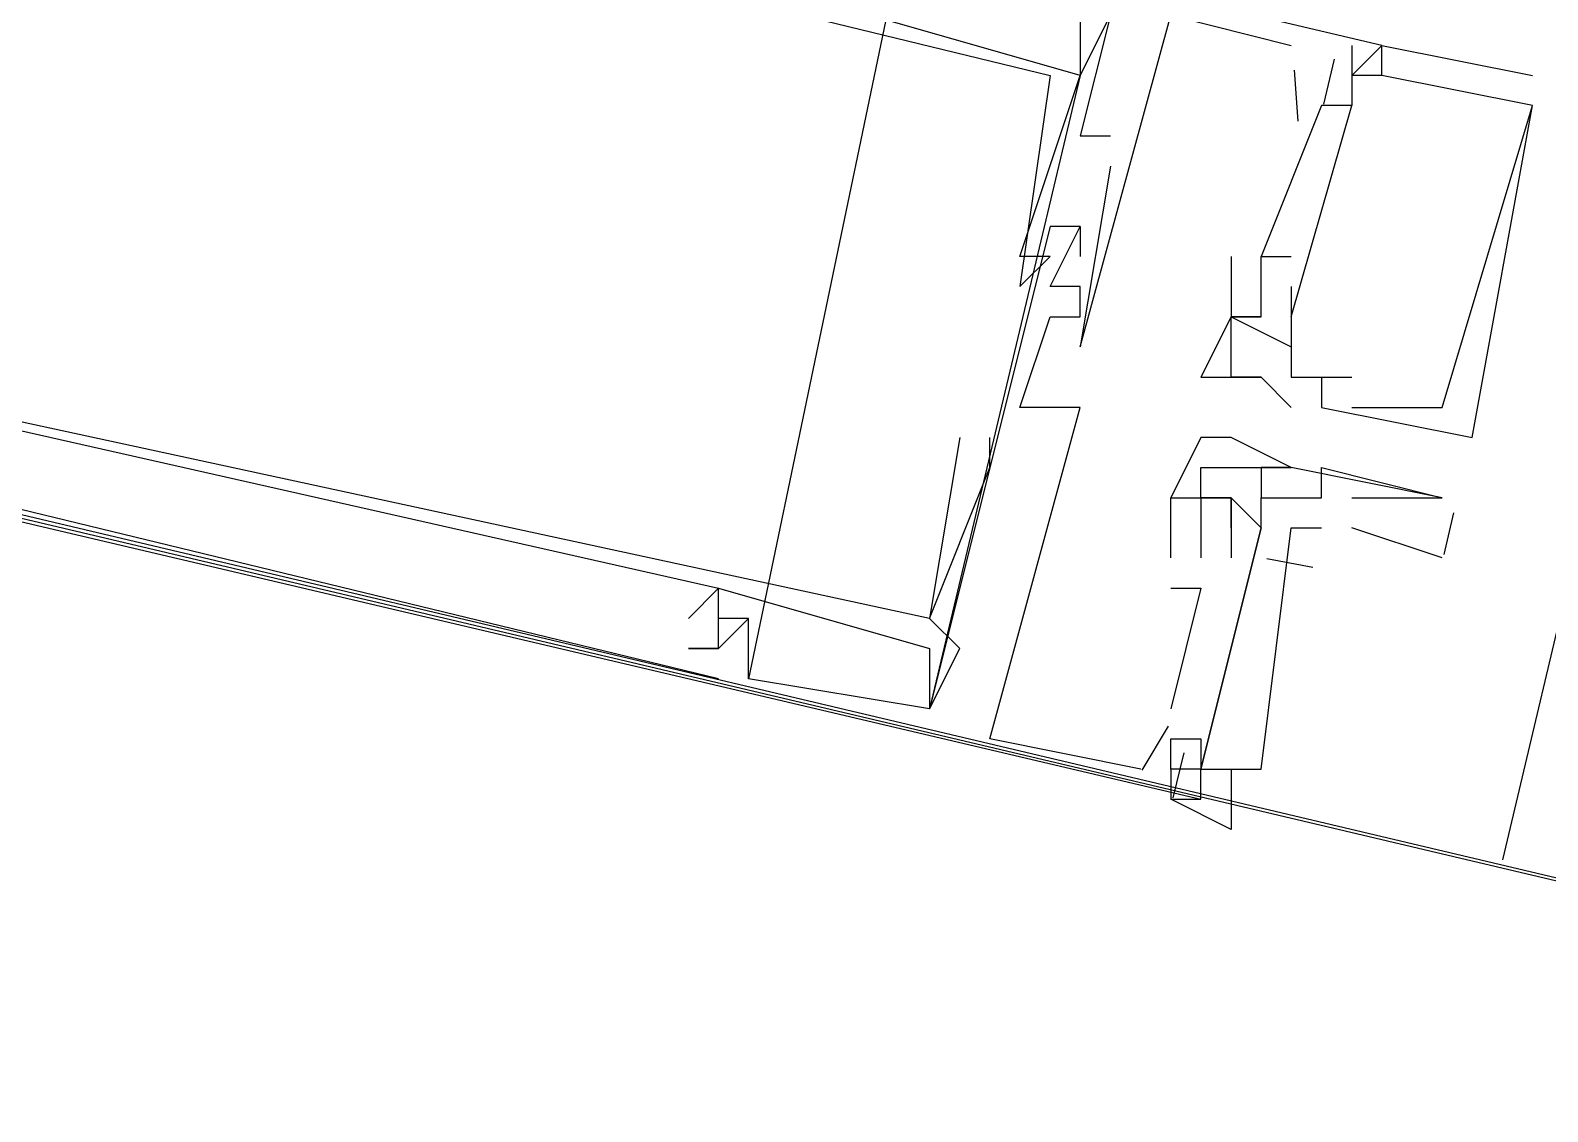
# Model space of a CAD drawing. Header units: feet. Extents: x -84 to 198, y -22 to 181.
# Drawn here: x 123.536 to 124.207, y 111.693 to 112.171 of the extents above; entities that cross this region are included whole.
import ezdxf

# ---------------------------------------------------------------- set-up
doc = ezdxf.new("R2010")
doc.units = ezdxf.units.FT
doc.layers.add('A-LINEA', color=7, linetype='CONTINUOUS')

msp = doc.modelspace()

# ---------------------------------------------------------------- linework, layer by layer
at = {"layer": 'A-LINEA'}
for p, q in [((128.0267, 128.0444), (124.1867, 111.8044)), ((112.6267, 114.5378), (131.1067, 110.1644)), ((114.5733, 114.0711), (127.1067, 111.1111)), ((123.92, 112.2044), (123.8533, 111.8844)), ((123.92, 112.2044), (123.8533, 111.8844)), ((123.92, 112.2044), (123.8533, 111.8844)), ((124.0933, 112.1644), (124.0933, 112.1644)), ((124.0933, 112.1644), (124.0933, 112.1644)), ((124.0933, 112.1644), (124.0933, 112.1644)), ((124.12, 112.1644), (124.12, 112.1644)), ((124.12, 112.1644), (124.12, 112.1644)), ((124.12, 112.1644), (124.12, 112.1644)), ((124.1333, 112.1644), (124.1333, 112.1644)), ((124.1333, 112.1644), (124.1333, 112.1644)), ((124.1333, 112.1644), (124.1333, 112.1644)), ((124.1333, 112.1644), (124.1333, 112.1644)), ((124.1333, 112.1644), (124.1333, 112.1644)), ((124.1333, 112.1644), (124.1333, 112.1644)), ((124.1123, 112.1584), (124.1076, 112.1384)), ((124.1123, 112.1584), (124.1076, 112.1384)), ((124.1123, 112.1584), (124.1076, 112.1384)), ((124, 112.1511), (123.9333, 111.8711)), ((124, 112.1511), (123.9333, 111.8711)), ((124, 112.1511), (123.9333, 111.8711)), ((123.9867, 112.1511), (123.9867, 112.1511)), ((123.9867, 112.1511), (123.9867, 112.1511)), ((123.9867, 112.1511), (123.9867, 112.1511)), ((124, 112.1511), (124, 112.1511)), ((124, 112.1511), (124, 112.1511)), ((124, 112.1511), (124, 112.1511)), ((124, 112.1511), (124, 112.1511)), ((124, 112.1511), (124, 112.1511)), ((124, 112.1511), (124, 112.1511)), ((124.0933, 112.1511), (124.0933, 112.1511)), ((124.0933, 112.1511), (124.0933, 112.1511)), ((124.0933, 112.1511), (124.0933, 112.1511)), ((124.0946, 112.1535), (124.0962, 112.1309)), ((124.0946, 112.1535), (124.0962, 112.1309)), ((124.0946, 112.1535), (124.0962, 112.1309)), ((124.1067, 112.1511), (124.1067, 112.1511)), ((124.1067, 112.1511), (124.1067, 112.1511)), ((124.1067, 112.1511), (124.1067, 112.1511)), ((124.1067, 112.1511), (124.1067, 112.1511)), ((124.1067, 112.1511), (124.1067, 112.1511)), ((124.1067, 112.1511), (124.1067, 112.1511)), ((124.12, 112.1511), (124.12, 112.1511)), ((124.12, 112.1511), (124.12, 112.1511)), ((124.12, 112.1511), (124.12, 112.1511)), ((124.12, 112.1511), (124.12, 112.1511)), ((124.12, 112.1511), (124.12, 112.1511)), ((124.12, 112.1511), (124.12, 112.1511)), ((124.12, 112.1511), (124.12, 112.1511)), ((124.12, 112.1511), (124.12, 112.1511)), ((124.12, 112.1511), (124.12, 112.1511)), ((124.1333, 112.1511), (124.1333, 112.1511)), ((124.1333, 112.1511), (124.1333, 112.1511)), ((124.1333, 112.1511), (124.1333, 112.1511)), ((124.1333, 112.1511), (124.1333, 112.1511)), ((124.1333, 112.1511), (124.1333, 112.1511)), ((124.1333, 112.1511), (124.1333, 112.1511)), ((124.2, 112.1511), (124.2, 112.1511)), ((124.2, 112.1511), (124.2, 112.1511)), ((124.2, 112.1511), (124.2, 112.1511)), ((124.1067, 112.1378), (124.08, 112.0711)), ((124.1067, 112.1378), (124.08, 112.0711)), ((124.1067, 112.1378), (124.08, 112.0711)), ((124.0933, 112.1378), (124.0933, 112.1378)), ((124.0933, 112.0444), (124.12, 112.1378)), ((124.0933, 112.1378), (124.0933, 112.1378)), ((124.0933, 112.0444), (124.12, 112.1378)), ((124.0933, 112.1378), (124.0933, 112.1378)), ((124.0933, 112.0444), (124.12, 112.1378)), ((124.1067, 112.1378), (124.1067, 112.1378)), ((124.1067, 112.1378), (124.1067, 112.1378)), ((124.1067, 112.1378), (124.1067, 112.1378)), ((124.1067, 112.1378), (124.1067, 112.1378)), ((124.1067, 112.1378), (124.1067, 112.1378)), ((124.1067, 112.1378), (124.1067, 112.1378)), ((124.12, 112.1378), (124.12, 112.1378)), ((124.12, 112.1378), (124.12, 112.1378)), ((124.12, 112.1378), (124.12, 112.1378)), ((124.12, 112.1378), (124.12, 112.1378)), ((124.12, 112.1378), (124.12, 112.1378)), ((124.12, 112.1378), (124.12, 112.1378)), ((124.2, 112.1378), (124.2, 112.1378)), ((124.2, 112.1378), (124.2, 112.1378)), ((124.2, 112.1378), (124.2, 112.1378)), ((124.2, 112.1378), (124.2, 112.1378)), ((124.2, 112.1378), (124.2, 112.1378)), ((124.2, 112.1378), (124.2, 112.1378)), ((124, 112.1244), (124, 112.1244)), ((124, 112.1244), (124, 112.1244)), ((124, 112.1244), (124, 112.1244)), ((124.0133, 112.1244), (124.0133, 112.1244)), ((124.0133, 112.1244), (124.0133, 112.1244)), ((124.0133, 112.1244), (124.0133, 112.1244)), ((124.0133, 112.1111), (124.0133, 112.1111)), ((124.0133, 112.1111), (124.0133, 112.1111)), ((124.0133, 112.1111), (124.0133, 112.1111)), ((123.9867, 112.0844), (123.9867, 112.0844)), ((123.9867, 112.0844), (123.9867, 112.0844)), ((123.9867, 112.0844), (123.9867, 112.0844)), ((124, 112.0844), (124, 112.0844)), ((124, 112.0844), (124, 112.0844)), ((124, 112.0844), (124, 112.0844)), ((124, 112.0844), (124, 112.0844)), ((124, 112.0844), (124, 112.0844)), ((124, 112.0844), (124, 112.0844)), ((123.9733, 112.0711), (123.9733, 112.0711)), ((123.9733, 112.0711), (123.9733, 112.0711)), ((123.9733, 112.0711), (123.9733, 112.0711)), ((123.9867, 112.0711), (123.9867, 112.0711)), ((123.9867, 112.0711), (123.9867, 112.0711)), ((123.9867, 112.0711), (123.9867, 112.0711)), ((124, 112.0711), (124, 112.0711)), ((124, 112.0711), (124, 112.0711)), ((124, 112.0711), (124, 112.0711)), ((124.0667, 112.0711), (124.0667, 112.0711)), ((124.0667, 112.0711), (124.0667, 112.0711)), ((124.0667, 112.0711), (124.0667, 112.0711)), ((124.08, 112.0711), (124.08, 112.0711)), ((124.08, 112.0711), (124.08, 112.0711)), ((124.08, 112.0711), (124.08, 112.0711)), ((124.08, 112.0711), (124.08, 112.0711)), ((124.08, 112.0711), (124.08, 112.0711)), ((124.08, 112.0711), (124.08, 112.0711)), ((124.0933, 112.0711), (124.0933, 112.0711)), ((124.0933, 112.0711), (124.0933, 112.0711)), ((124.0933, 112.0711), (124.0933, 112.0711)), ((123.9733, 112.0578), (123.9733, 112.0578)), ((123.9733, 112.0578), (123.9733, 112.0578)), ((123.9733, 112.0578), (123.9733, 112.0578)), ((123.9867, 112.0578), (123.9867, 112.0578)), ((123.9867, 112.0578), (123.9867, 112.0578)), ((123.9867, 112.0578), (123.9867, 112.0578)), ((124, 112.0578), (124, 112.0578)), ((124, 112.0578), (124, 112.0578)), ((124, 112.0578), (124, 112.0578)), ((124.08, 112.0578), (124.08, 112.0578)), ((124.08, 112.0578), (124.08, 112.0578)), ((124.08, 112.0578), (124.08, 112.0578)), ((124.0933, 112.0578), (124.0933, 112.0578)), ((124.0933, 112.0578), (124.0933, 112.0578)), ((124.0933, 112.0578), (124.0933, 112.0578)), ((123.9867, 112.0444), (123.9867, 112.0444)), ((123.9867, 112.0444), (123.9867, 112.0444)), ((123.9867, 112.0444), (123.9867, 112.0444)), ((124, 112.0444), (124, 112.0444)), ((124, 112.0444), (124, 112.0444)), ((124, 112.0444), (124, 112.0444)), ((124.0667, 112.0444), (124.0667, 112.0444)), ((124.0667, 112.0444), (124.0667, 112.0444)), ((124.0667, 112.0444), (124.0933, 112.0311)), ((124.0667, 112.0444), (124.0667, 112.0444)), ((124.0667, 112.0444), (124.0667, 112.0444)), ((124.0667, 112.0444), (124.0667, 112.0444)), ((124.0667, 112.0444), (124.0667, 112.0444)), ((124.0667, 112.0444), (124.0933, 112.0311)), ((124.0667, 112.0444), (124.0667, 112.0444)), ((124.0667, 112.0444), (124.0667, 112.0444)), ((124.0667, 112.0444), (124.0667, 112.0444)), ((124.0667, 112.0444), (124.0667, 112.0444)), ((124.0667, 112.0444), (124.0933, 112.0311)), ((124.0667, 112.0444), (124.0667, 112.0444)), ((124.0667, 112.0444), (124.0667, 112.0444)), ((124.08, 112.0444), (124.08, 112.0444)), ((124.08, 112.0444), (124.08, 112.0444)), ((124.08, 112.0444), (124.08, 112.0444)), ((124.08, 112.0444), (124.08, 112.0444)), ((124.08, 112.0444), (124.08, 112.0444)), ((124.08, 112.0444), (124.08, 112.0444)), ((124.08, 112.0444), (124.08, 112.0444)), ((124.08, 112.0444), (124.08, 112.0444)), ((124.08, 112.0444), (124.08, 112.0444)), ((124.0933, 112.0444), (124.0933, 112.0444)), ((124.0933, 112.0444), (124.0933, 112.0444)), ((124.0933, 112.0444), (124.0933, 112.0444)), ((124.0933, 112.0444), (124.0933, 112.0444)), ((124.0933, 112.0444), (124.0933, 112.0444)), ((124.0933, 112.0444), (124.0933, 112.0444)), ((124.0933, 112.0444), (124.0933, 112.0444)), ((124.0933, 112.0444), (124.0933, 112.0444)), ((124.0933, 112.0444), (124.0933, 112.0444)), ((124, 112.0311), (124, 112.0311)), ((124, 112.0311), (124, 112.0311)), ((124, 112.0311), (124, 112.0311)), ((124.0667, 112.0311), (124.0667, 112.0311)), ((124.0667, 112.0311), (124.0667, 112.0311)), ((124.0667, 112.0311), (124.0667, 112.0311)), ((124.0933, 112.0311), (124.0933, 112.0311)), ((124.0933, 112.0311), (124.0933, 112.0178)), ((124.0933, 112.0311), (124.0933, 112.0311)), ((124.0933, 112.0311), (124.0933, 112.0311)), ((124.0933, 112.0311), (124.0933, 112.0311)), ((124.0933, 112.0311), (124.0933, 112.0178)), ((124.0933, 112.0311), (124.0933, 112.0311)), ((124.0933, 112.0311), (124.0933, 112.0311)), ((124.0933, 112.0311), (124.0933, 112.0311)), ((124.0933, 112.0311), (124.0933, 112.0178)), ((124.0933, 112.0311), (124.0933, 112.0311)), ((124.0933, 112.0311), (124.0933, 112.0311)), ((124.0533, 112.0178), (124.0533, 112.0178)), ((124.0533, 112.0178), (124.0533, 112.0178)), ((124.0533, 112.0178), (124.0533, 112.0178)), ((124.0667, 112.0178), (124.0667, 112.0178)), ((124.0667, 112.0178), (124.0667, 112.0178)), ((124.0667, 112.0178), (124.0667, 112.0178)), ((124.0667, 112.0178), (124.0667, 112.0178)), ((124.0667, 112.0178), (124.0667, 112.0178)), ((124.0667, 112.0178), (124.0667, 112.0178)), ((124.08, 112.0178), (124.08, 112.0178)), ((124.08, 112.0178), (124.08, 112.0178)), ((124.08, 112.0178), (124.08, 112.0178)), ((124.08, 112.0178), (124.08, 112.0178)), ((124.08, 112.0178), (124.08, 112.0178)), ((124.08, 112.0178), (124.08, 112.0178)), ((124.0933, 112.0178), (124.12, 112.0178)), ((124.0933, 112.0178), (124.0933, 112.0178)), ((124.0933, 112.0178), (124.0933, 112.0178)), ((124.0933, 112.0178), (124.0933, 112.0178)), ((124.0933, 112.0178), (124.12, 112.0178)), ((124.0933, 112.0178), (124.0933, 112.0178)), ((124.0933, 112.0178), (124.0933, 112.0178)), ((124.0933, 112.0178), (124.0933, 112.0178)), ((124.0933, 112.0178), (124.12, 112.0178)), ((124.0933, 112.0178), (124.0933, 112.0178)), ((124.0933, 112.0178), (124.0933, 112.0178)), ((124.0933, 112.0178), (124.0933, 112.0178)), ((124.1067, 112.0178), (124.1067, 112.0178)), ((124.1067, 112.0178), (124.1067, 112.0178)), ((124.1067, 112.0178), (124.1067, 112.0178)), ((124.1067, 112.0178), (124.1067, 112.0178)), ((124.1067, 112.0178), (124.1067, 112.0178)), ((124.1067, 112.0178), (124.1067, 112.0178)), ((124.12, 112.0178), (124.12, 112.0178)), ((124.12, 112.0178), (124.12, 112.0178)), ((124.12, 112.0178), (124.12, 112.0178)), ((123.9733, 112.0044), (123.9733, 112.0044)), ((123.9733, 112.0044), (123.9733, 112.0044)), ((123.9733, 112.0044), (123.9733, 112.0044)), ((123.9867, 112.0044), (123.9867, 112.0044)), ((123.9867, 112.0044), (123.9867, 112.0044)), ((123.9867, 112.0044), (123.9867, 112.0044)), ((124, 112.0044), (124, 112.0044)), ((124, 112.0044), (124, 112.0044)), ((124, 112.0044), (124, 112.0044)), ((124.0933, 112.0044), (124.0933, 112.0044)), ((124.0933, 112.0044), (124.0933, 112.0044)), ((124.0933, 112.0044), (124.0933, 112.0044)), ((124.1067, 112.0044), (124.1067, 112.0044)), ((124.1067, 112.0044), (124.1067, 112.0044)), ((124.1067, 112.0044), (124.1067, 112.0044)), ((124.12, 112.0044), (124.12, 112.0044)), ((124.12, 112.0044), (124.12, 112.0044)), ((124.12, 112.0044), (124.12, 112.0044)), ((124.16, 112.0044), (124.16, 112.0044)), ((124.16, 112.0044), (124.16, 112.0044)), ((124.16, 112.0044), (124.16, 112.0044)), ((123.84, 111.8844), (123.4, 111.9911)), ((123.84, 111.8844), (123.4, 111.9911)), ((123.84, 111.8844), (123.4, 111.9911)), ((123.9467, 111.9911), (123.9467, 111.9911)), ((123.9467, 111.9911), (123.9467, 111.9911)), ((123.9467, 111.9911), (123.9467, 111.9911)), ((123.96, 111.9911), (123.96, 111.9911)), ((123.96, 111.9911), (123.96, 111.9911)), ((123.96, 111.9911), (123.96, 111.9911)), ((124.0533, 111.9911), (124.0533, 111.9911)), ((124.0667, 111.9911), (124.0667, 111.9911)), ((124.1733, 111.9911), (124.1733, 111.9911)), ((124.1733, 111.9911), (124.1733, 111.9911)), ((124.1733, 111.9911), (124.1733, 111.9911)), ((123.96, 111.9778), (123.96, 111.9778)), ((123.96, 111.9778), (123.96, 111.9778)), ((123.96, 111.9778), (123.96, 111.9778)), ((124.0533, 111.9778), (124.0533, 111.9778)), ((124.08, 111.9778), (124.08, 111.9778)), ((124.08, 111.9778), (124.08, 111.9778)), ((124.08, 111.9778), (124.08, 111.9778)), ((124.0933, 111.9778), (124.0933, 111.9778)), ((124.0933, 111.9778), (124.0933, 111.9778)), ((124.1067, 111.9778), (124.1067, 111.9778)), ((124.04, 111.9644), (124.04, 111.9644)), ((124.04, 111.9644), (124.04, 111.9644)), ((124.04, 111.9644), (124.04, 111.9644)), ((124.04, 111.9644), (124.04, 111.9644)), ((124.0533, 111.9644), (124.0533, 111.9644)), ((124.0533, 111.9644), (124.0533, 111.9644)), ((124.0533, 111.9644), (124.0533, 111.9644)), ((124.0533, 111.9644), (124.0533, 111.9644)), ((124.0533, 111.9644), (124.0533, 111.9644)), ((124.0667, 111.9644), (124.0667, 111.9644)), ((124.0667, 111.9644), (124.0667, 111.9644)), ((124.0667, 111.9644), (124.0667, 111.9644)), ((124.0667, 111.9644), (124.0667, 111.9644)), ((124.0667, 111.9644), (124.0667, 111.9644)), ((124.0667, 111.9644), (124.0667, 111.9644)), ((124.08, 111.9644), (124.08, 111.9644)), ((124.08, 111.9644), (124.08, 111.9644)), ((124.1067, 111.9644), (124.1067, 111.9644)), ((124.12, 111.9644), (124.16, 111.9644)), ((124.16, 111.9644), (124.16, 111.9644)), ((124.165, 111.9577), (124.1607, 111.9393)), ((124.0533, 111.9511), (124.0533, 111.9511)), ((124.0533, 111.9511), (124.0533, 111.9511)), ((124.0533, 111.9511), (124.0533, 111.9511)), ((124.0667, 111.9511), (124.0667, 111.9511)), ((124.0667, 111.9511), (124.0667, 111.9511)), ((124.0667, 111.9511), (124.0667, 111.9511)), ((124.0667, 111.9511), (124.0667, 111.9511)), ((124.08, 111.9511), (124.08, 111.9511)), ((124.08, 111.9511), (124.08, 111.9511)), ((124.08, 111.9511), (124.08, 111.9511)), ((124.08, 111.9511), (124.08, 111.9511)), ((124.12, 111.9511), (124.12, 111.9511)), ((124.16, 111.9378), (124.12, 111.9511)), ((124.04, 111.9378), (124.04, 111.9378)), ((124.04, 111.9378), (124.04, 111.9378)), ((124.04, 111.9378), (124.04, 111.9378)), ((124.04, 111.9378), (124.04, 111.9378)), ((124.04, 111.9378), (124.04, 111.9378)), ((124.04, 111.9378), (124.04, 111.9378)), ((124.0533, 111.9378), (124.0533, 111.9378)), ((124.0533, 111.9378), (124.0533, 111.9378)), ((124.0533, 111.9378), (124.0533, 111.9378)), ((124.0533, 111.9378), (124.0533, 111.9378)), ((124.0533, 111.9378), (124.0533, 111.9378)), ((124.0533, 111.9378), (124.0533, 111.9378)), ((124.0533, 111.9378), (124.0533, 111.9378)), ((124.0533, 111.9378), (124.0533, 111.9378)), ((124.0533, 111.9378), (124.0533, 111.9378)), ((124.0667, 111.9378), (124.0667, 111.9378)), ((124.0667, 111.9378), (124.0667, 111.9378)), ((124.0667, 111.9378), (124.0667, 111.9378)), ((124.1028, 111.9336), (124.0825, 111.9375)), ((124.1028, 111.9336), (124.0825, 111.9375)), ((124.1028, 111.9336), (124.0825, 111.9375)), ((123.84, 111.9244), (123.84, 111.9244)), ((123.84, 111.9244), (123.84, 111.9244)), ((123.84, 111.9244), (123.84, 111.9244)), ((123.84, 111.9244), (123.84, 111.9244)), ((123.84, 111.9244), (123.84, 111.9244)), ((123.84, 111.9244), (123.84, 111.9244)), ((124.04, 111.9244), (124.04, 111.9244)), ((124.04, 111.9244), (124.04, 111.9244)), ((124.04, 111.9244), (124.04, 111.9244)), ((124.0533, 111.9244), (124.0533, 111.9244)), ((124.0533, 111.9244), (124.0533, 111.9244)), ((124.0533, 111.9244), (124.0533, 111.9244)), ((123.8267, 111.9111), (123.8267, 111.9111)), ((123.8267, 111.9111), (123.8267, 111.9111)), ((123.8267, 111.9111), (123.8267, 111.9111)), ((123.84, 111.9111), (123.84, 111.9111)), ((123.8533, 111.9111), (123.84, 111.8978)), ((123.84, 111.9111), (123.84, 111.9111)), ((123.84, 111.9111), (123.84, 111.9111)), ((123.8533, 111.9111), (123.84, 111.8978)), ((123.84, 111.9111), (123.84, 111.9111)), ((123.84, 111.9111), (123.84, 111.9111)), ((123.8533, 111.9111), (123.84, 111.8978)), ((123.84, 111.9111), (123.84, 111.9111)), ((123.8533, 111.9111), (123.8533, 111.9111)), ((123.8533, 111.9111), (123.8533, 111.9111)), ((123.8533, 111.9111), (123.8533, 111.9111)), ((123.8533, 111.9111), (123.8533, 111.9111)), ((123.8533, 111.9111), (123.8533, 111.9111)), ((123.8533, 111.9111), (123.8533, 111.9111)), ((123.9333, 111.9111), (123.9333, 111.9111)), ((123.9333, 111.9111), (123.9333, 111.9111)), ((123.9333, 111.9111), (123.9333, 111.9111)), ((123.9333, 111.9111), (123.9333, 111.9111)), ((123.9333, 111.9111), (123.9333, 111.9111)), ((123.9333, 111.9111), (123.9333, 111.9111)), ((123.8267, 111.8978), (123.8267, 111.8978)), ((123.84, 111.8978), (123.8267, 111.8978)), ((123.8267, 111.8978), (123.8267, 111.8978)), ((123.84, 111.8978), (123.8267, 111.8978)), ((123.8267, 111.8978), (123.8267, 111.8978)), ((123.84, 111.8978), (123.8267, 111.8978)), ((123.84, 111.8978), (123.84, 111.8978)), ((123.84, 111.8978), (123.84, 111.8978)), ((123.84, 111.8978), (123.84, 111.8978)), ((123.84, 111.8978), (123.84, 111.8978)), ((123.84, 111.8978), (123.84, 111.8978)), ((123.84, 111.8978), (123.84, 111.8978)), ((123.9333, 111.8978), (123.9333, 111.8978)), ((123.9333, 111.8978), (123.9333, 111.8978)), ((123.9333, 111.8978), (123.9333, 111.8978)), ((123.9467, 111.8978), (123.9467, 111.8978)), ((123.9467, 111.8978), (123.9467, 111.8978)), ((123.9467, 111.8978), (123.9467, 111.8978)), ((123.84, 111.8844), (123.84, 111.8844)), ((123.84, 111.8844), (123.84, 111.8844)), ((123.84, 111.8844), (123.84, 111.8844)), ((123.8533, 111.8844), (123.8533, 111.8844)), ((123.8533, 111.8844), (123.8533, 111.8844)), ((123.8533, 111.8844), (123.8533, 111.8844)), ((123.9333, 111.8711), (123.9333, 111.8711)), ((123.9333, 111.8711), (123.9333, 111.8711)), ((123.9333, 111.8711), (123.9333, 111.8711)), ((123.9333, 111.8711), (123.9333, 111.8711)), ((123.9333, 111.8711), (123.9333, 111.8711)), ((123.9333, 111.8711), (123.9333, 111.8711)), ((124.04, 111.8711), (124.04, 111.8711)), ((124.04, 111.8711), (124.04, 111.8711)), ((124.04, 111.8711), (124.04, 111.8711)), ((124.0388, 111.8635), (124.0272, 111.844)), ((124.0388, 111.8635), (124.0272, 111.844)), ((124.0388, 111.8635), (124.0272, 111.844)), ((123.96, 111.8578), (123.96, 111.8578)), ((123.96, 111.8578), (123.96, 111.8578)), ((123.96, 111.8578), (123.96, 111.8578)), ((124.04, 111.8578), (124.04, 111.8578)), ((124.04, 111.8578), (124.04, 111.8578)), ((124.04, 111.8578), (124.04, 111.8578)), ((124.0533, 111.8578), (124.0533, 111.8578)), ((124.0533, 111.8578), (124.0533, 111.8578)), ((124.0533, 111.8578), (124.0533, 111.8578)), ((124.0533, 111.8578), (124.0533, 111.8578)), ((124.0533, 111.8578), (124.0533, 111.8578)), ((124.0533, 111.8578), (124.0533, 111.8578)), ((124.0457, 111.8517), (124.0409, 111.8317)), ((124.0457, 111.8517), (124.0409, 111.8317)), ((124.0457, 111.8517), (124.0409, 111.8317)), ((124.0267, 111.8444), (124.0267, 111.8444)), ((124.0267, 111.8444), (124.0267, 111.8444)), ((124.0267, 111.8444), (124.0267, 111.8444)), ((124.04, 111.8444), (124.04, 111.8444)), ((124.04, 111.8444), (124.04, 111.8444)), ((124.04, 111.8444), (124.04, 111.8444)), ((124.04, 111.8444), (124.04, 111.8444)), ((124.04, 111.8444), (124.04, 111.8444)), ((124.04, 111.8444), (124.04, 111.8444)), ((124.0533, 111.8444), (124.0533, 111.8444)), ((124.0533, 111.8444), (124.0533, 111.8444)), ((124.0533, 111.8444), (124.0533, 111.8444)), ((124.0533, 111.8444), (124.0533, 111.8444)), ((124.0533, 111.8444), (124.0533, 111.8444)), ((124.0533, 111.8444), (124.0533, 111.8444)), ((124.04, 111.8311), (124.04, 111.8311)), ((124.04, 111.8311), (124.04, 111.8311)), ((124.04, 111.8311), (124.04, 111.8311)), ((124.04, 111.8311), (124.04, 111.8311)), ((124.04, 111.8311), (124.04, 111.8311)), ((124.04, 111.8311), (124.04, 111.8311)), ((124.0533, 111.8311), (124.0533, 111.8311)), ((124.0533, 111.8311), (124.0533, 111.8311)), ((124.0533, 111.8311), (124.0533, 111.8311)), ((124.0533, 111.8311), (124.0533, 111.8311)), ((124.0533, 111.8311), (124.0533, 111.8311)), ((124.0533, 111.8311), (124.0533, 111.8311))]:
    msp.add_line(p, q, dxfattribs=at)
for points in [[(124.1333, 112.1511), (124.1333, 112.1644), (123.4533, 112.3244), (123.4133, 112.1644), (123.4267, 112.1644), (123.44, 112.1778)], [(124.1333, 112.1511), (124.1333, 112.1644), (123.4533, 112.3244), (123.4133, 112.1644), (123.4267, 112.1644), (123.44, 112.1778)], [(124.1333, 112.1511), (124.1333, 112.1644), (123.4533, 112.3244), (123.4133, 112.1644), (123.4267, 112.1644), (123.44, 112.1778)], [(123.4933, 112.2711), (123.9867, 112.1511), (123.9733, 112.0578), (123.9733, 112.0578), (123.9867, 112.0711), (123.9733, 112.0711), (124, 112.1511), (124.0133, 112.1778)], [(123.4933, 112.2711), (123.9867, 112.1511), (123.9733, 112.0578), (123.9733, 112.0578), (123.9867, 112.0711), (123.9733, 112.0711), (124, 112.1511), (124.0133, 112.1778)], [(123.4933, 112.2711), (123.9867, 112.1511), (123.9733, 112.0578), (123.9733, 112.0578), (123.9867, 112.0711), (123.9733, 112.0711), (124, 112.1511), (124.0133, 112.1778)], [(123.9067, 112.1778), (123.92, 112.1778), (123.92, 112.2044), (124.0133, 112.1778), (124, 112.1244), (124.0133, 112.1244)], [(123.9067, 112.1778), (123.92, 112.1778), (123.92, 112.2044), (124.0133, 112.1778), (124, 112.1244), (124.0133, 112.1244)], [(123.9067, 112.1778), (123.92, 112.1778), (123.92, 112.2044), (124.0133, 112.1778), (124, 112.1244), (124.0133, 112.1244)], [(124, 112.1778), (124, 112.1511), (123.9067, 112.1778), (123.9067, 112.1911)], [(124, 112.1778), (124, 112.1511), (123.9067, 112.1778), (123.9067, 112.1911)], [(124, 112.1778), (124, 112.1511), (123.9067, 112.1778), (123.9067, 112.1911)], [(124.0133, 112.1111), (124, 112.0311), (124.04, 112.1778), (124.0933, 112.1644)], [(124.0133, 112.1111), (124, 112.0311), (124.04, 112.1778), (124.0933, 112.1644)], [(124.0133, 112.1111), (124, 112.0311), (124.04, 112.1778), (124.0933, 112.1644)], [(124.12, 112.1644), (124.12, 112.1644), (124.12, 112.1511)], [(124.12, 112.0044), (124.16, 112.0044), (124.16, 112.0044), (124.2, 112.1378), (124.2, 112.1378), (124.1333, 112.1511), (124.12, 112.1511), (124.1333, 112.1644), (124.2, 112.1511), (124.2, 112.1511)], [(124.12, 112.1644), (124.12, 112.1644), (124.12, 112.1511)], [(124.12, 112.0044), (124.16, 112.0044), (124.16, 112.0044), (124.2, 112.1378), (124.2, 112.1378), (124.1333, 112.1511), (124.12, 112.1511), (124.1333, 112.1644), (124.2, 112.1511), (124.2, 112.1511)], [(124.12, 112.1644), (124.12, 112.1644), (124.12, 112.1511)], [(124.12, 112.0044), (124.16, 112.0044), (124.16, 112.0044), (124.2, 112.1378), (124.2, 112.1378), (124.1333, 112.1511), (124.12, 112.1511), (124.1333, 112.1644), (124.2, 112.1511), (124.2, 112.1511)], [(124.12, 112.1511), (124.12, 112.1378), (124.1067, 112.1378)], [(124.12, 112.1511), (124.12, 112.1378), (124.1067, 112.1378)], [(124.12, 112.1511), (124.12, 112.1378), (124.1067, 112.1378)], [(123.4, 112.1378), (123.3733, 111.9911), (124.0533, 111.8311), (124.0533, 111.8444)], [(123.4, 112.1378), (123.3733, 111.9911), (124.0533, 111.8311), (124.0533, 111.8444)], [(123.4, 112.1378), (123.3733, 111.9911), (124.0533, 111.8311), (124.0533, 111.8444)], [(124.0933, 112.0178), (124.1067, 112.0178), (124.1067, 112.0044), (124.1733, 111.9911), (124.2, 112.1378)], [(124.0933, 112.0178), (124.1067, 112.0178), (124.1067, 112.0044), (124.1733, 111.9911), (124.2, 112.1378)], [(124.0933, 112.0178), (124.1067, 112.0178), (124.1067, 112.0044), (124.1733, 111.9911), (124.2, 112.1378)], [(124, 112.0844), (123.9867, 112.0844), (123.9333, 111.8711), (123.8533, 111.8844), (123.8533, 111.9111), (123.84, 111.9111)], [(124, 112.0844), (123.9867, 112.0844), (123.9333, 111.8711), (123.8533, 111.8844), (123.8533, 111.9111), (123.84, 111.9111)], [(124, 112.0844), (123.9867, 112.0844), (123.9333, 111.8711), (123.8533, 111.8844), (123.8533, 111.9111), (123.84, 111.9111)], [(124.0267, 111.8444), (123.96, 111.8578), (124, 112.0044), (123.9867, 112.0044), (123.9733, 112.0044), (123.9867, 112.0444), (124, 112.0444), (124, 112.0578), (123.9867, 112.0578), (124, 112.0844), (124, 112.0711)], [(124.0267, 111.8444), (123.96, 111.8578), (124, 112.0044), (123.9867, 112.0044), (123.9733, 112.0044), (123.9867, 112.0444), (124, 112.0444), (124, 112.0578), (123.9867, 112.0578), (124, 112.0844), (124, 112.0711)], [(124.0267, 111.8444), (123.96, 111.8578), (124, 112.0044), (123.9867, 112.0044), (123.9733, 112.0044), (123.9867, 112.0444), (124, 112.0444), (124, 112.0578), (123.9867, 112.0578), (124, 112.0844), (124, 112.0711)], [(124.0667, 112.0711), (124.0667, 112.0444), (124.08, 112.0444), (124.0667, 112.0444)], [(124.0667, 112.0711), (124.0667, 112.0444), (124.08, 112.0444), (124.0667, 112.0444)], [(124.0667, 112.0711), (124.0667, 112.0444), (124.08, 112.0444), (124.0667, 112.0444)], [(124.08, 112.0444), (124.08, 112.0578), (124.08, 112.0711), (124.0933, 112.0711)], [(124.08, 112.0444), (124.08, 112.0578), (124.08, 112.0711), (124.0933, 112.0711)], [(124.08, 112.0444), (124.08, 112.0578), (124.08, 112.0711), (124.0933, 112.0711)], [(124.0933, 112.0578), (124.0933, 112.0444), (124.0933, 112.0311)], [(124.0933, 112.0578), (124.0933, 112.0444), (124.0933, 112.0311)], [(124.0933, 112.0578), (124.0933, 112.0444), (124.0933, 112.0311)], [(124.08, 112.0444), (124.0667, 112.0444), (124.0667, 112.0444), (124.0667, 112.0444), (124.0667, 112.0444), (124.0533, 112.0178), (124.0667, 112.0178), (124.08, 112.0178), (124.0933, 112.0044)], [(124.08, 112.0444), (124.0667, 112.0444), (124.0667, 112.0444), (124.0667, 112.0444), (124.0667, 112.0444), (124.0533, 112.0178), (124.0667, 112.0178), (124.08, 112.0178), (124.0933, 112.0044)], [(124.08, 112.0444), (124.0667, 112.0444), (124.0667, 112.0444), (124.0667, 112.0444), (124.0667, 112.0444), (124.0533, 112.0178), (124.0667, 112.0178), (124.08, 112.0178), (124.0933, 112.0044)], [(124.08, 112.0178), (124.0667, 112.0178), (124.0667, 112.0444)], [(124.08, 112.0178), (124.0667, 112.0178), (124.0667, 112.0444)], [(124.08, 112.0178), (124.0667, 112.0178), (124.0667, 112.0444)], [(124.0933, 112.0444), (124.0933, 112.0444), (124.0933, 112.0444), (124.0933, 112.0311), (124.0933, 112.0178), (124.0933, 112.0178)], [(124.0933, 112.0444), (124.0933, 112.0444), (124.0933, 112.0444), (124.0933, 112.0311), (124.0933, 112.0178), (124.0933, 112.0178)], [(124.0933, 112.0444), (124.0933, 112.0444), (124.0933, 112.0444), (124.0933, 112.0311), (124.0933, 112.0178), (124.0933, 112.0178)], [(123.4, 112.0044), (123.4267, 112.0044), (123.4267, 112.0178), (123.84, 111.9244), (123.8267, 111.9111)], [(123.4, 112.0044), (123.4267, 112.0044), (123.4267, 112.0178), (123.84, 111.9244), (123.8267, 111.9111)], [(123.4, 112.0044), (123.4267, 112.0044), (123.4267, 112.0178), (123.84, 111.9244), (123.8267, 111.9111)], [(123.9467, 111.9911), (123.9333, 111.9111), (123.44, 112.0178)], [(123.9467, 111.9911), (123.9333, 111.9111), (123.44, 112.0178)], [(123.9467, 111.9911), (123.9333, 111.9111), (123.44, 112.0178)], [(124.12, 112.0178), (124.12, 112.0178), (124.12, 112.0178)], [(124.12, 112.0178), (124.12, 112.0178), (124.12, 112.0178)], [(124.12, 112.0178), (124.12, 112.0178), (124.12, 112.0178)], [(123.9333, 111.8978), (123.9333, 111.8711), (123.9467, 111.8978), (123.9333, 111.9111), (123.96, 111.9778), (123.96, 111.9911), (123.96, 111.9911)], [(123.9333, 111.8978), (123.9333, 111.8711), (123.9467, 111.8978), (123.9333, 111.9111), (123.96, 111.9778), (123.96, 111.9911), (123.96, 111.9911)], [(123.9333, 111.8978), (123.9333, 111.8711), (123.9467, 111.8978), (123.9333, 111.9111), (123.96, 111.9778), (123.96, 111.9911), (123.96, 111.9911)], [(124.0933, 111.9778), (124.0667, 111.9911), (124.0533, 111.9911), (124.04, 111.9644), (124.0533, 111.9644), (124.0533, 111.9644), (124.0533, 111.9644), (124.0533, 111.9644), (124.0667, 111.9644), (124.0667, 111.9511), (124.0667, 111.9511), (124.0667, 111.9644), (124.08, 111.9511), (124.08, 111.9644), (124.08, 111.9644)], [(124.0667, 111.9644), (124.0667, 111.9644), (124.0533, 111.9644), (124.0533, 111.9778), (124.08, 111.9778), (124.08, 111.9644), (124.1067, 111.9644), (124.1067, 111.9644), (124.1067, 111.9778), (124.1067, 111.9778), (124.16, 111.9644), (124.16, 111.9644), (124.0933, 111.9778), (124.08, 111.9778), (124.0933, 111.9778)], [(124.04, 111.9378), (124.04, 111.9378), (124.04, 111.9644), (124.0533, 111.9644), (124.0533, 111.9511), (124.0533, 111.9378)], [(124.04, 111.9378), (124.04, 111.9378), (124.04, 111.9644), (124.0533, 111.9644), (124.0533, 111.9511), (124.0533, 111.9378)], [(124.04, 111.9378), (124.04, 111.9378), (124.04, 111.9644), (124.0533, 111.9644), (124.0533, 111.9511), (124.0533, 111.9378)], [(124.0533, 111.8444), (124.08, 111.9511), (124.0667, 111.9644), (124.0667, 111.9511), (124.0667, 111.9378)], [(124.0533, 111.8444), (124.08, 111.9511), (124.0667, 111.9644), (124.0667, 111.9511), (124.0667, 111.9378)], [(124.0533, 111.8444), (124.08, 111.9511), (124.0667, 111.9644), (124.0667, 111.9511), (124.0667, 111.9378)], [(124.08, 111.9511), (124.0533, 111.8444), (124.08, 111.8444), (124.0933, 111.9511), (124.1067, 111.9511)], [(124.08, 111.9511), (124.0533, 111.8444), (124.08, 111.8444), (124.0933, 111.9511), (124.1067, 111.9511)], [(124.08, 111.9511), (124.0533, 111.8444), (124.08, 111.8444), (124.0933, 111.9511), (124.1067, 111.9511)], [(123.8267, 111.8978), (123.84, 111.8978), (123.84, 111.9111), (123.84, 111.9244), (123.9333, 111.8978)], [(123.84, 111.9244), (123.8267, 111.9111), (123.8267, 111.9111)], [(123.8267, 111.8978), (123.84, 111.8978), (123.84, 111.9111), (123.84, 111.9244), (123.9333, 111.8978)], [(123.84, 111.9244), (123.8267, 111.9111), (123.8267, 111.9111)], [(123.8267, 111.8978), (123.84, 111.8978), (123.84, 111.9111), (123.84, 111.9244), (123.9333, 111.8978)], [(123.84, 111.9244), (123.8267, 111.9111), (123.8267, 111.9111)], [(124.04, 111.9244), (124.0533, 111.9244), (124.04, 111.8711)], [(124.04, 111.9244), (124.0533, 111.9244), (124.04, 111.8711)], [(124.04, 111.9244), (124.0533, 111.9244), (124.04, 111.8711)], [(124.0533, 111.8578), (124.0533, 111.8444), (124.04, 111.8444), (124.04, 111.8444), (124.04, 111.8578)], [(124.04, 111.8578), (124.0533, 111.8578), (124.0533, 111.8444)], [(124.04, 111.8578), (124.0533, 111.8578), (124.0533, 111.8444)], [(124.04, 111.8578), (124.0533, 111.8578), (124.0533, 111.8444)], [(124.0533, 111.8311), (124.0533, 111.8444), (124.04, 111.8444), (124.04, 111.8311)], [(124.0533, 111.8444), (124.0667, 111.8444), (124.0667, 111.8178), (124.04, 111.8311), (124.0533, 111.8311)]]:
    msp.add_lwpolyline(points, dxfattribs=at)

doc.saveas('drawing.dxf')
